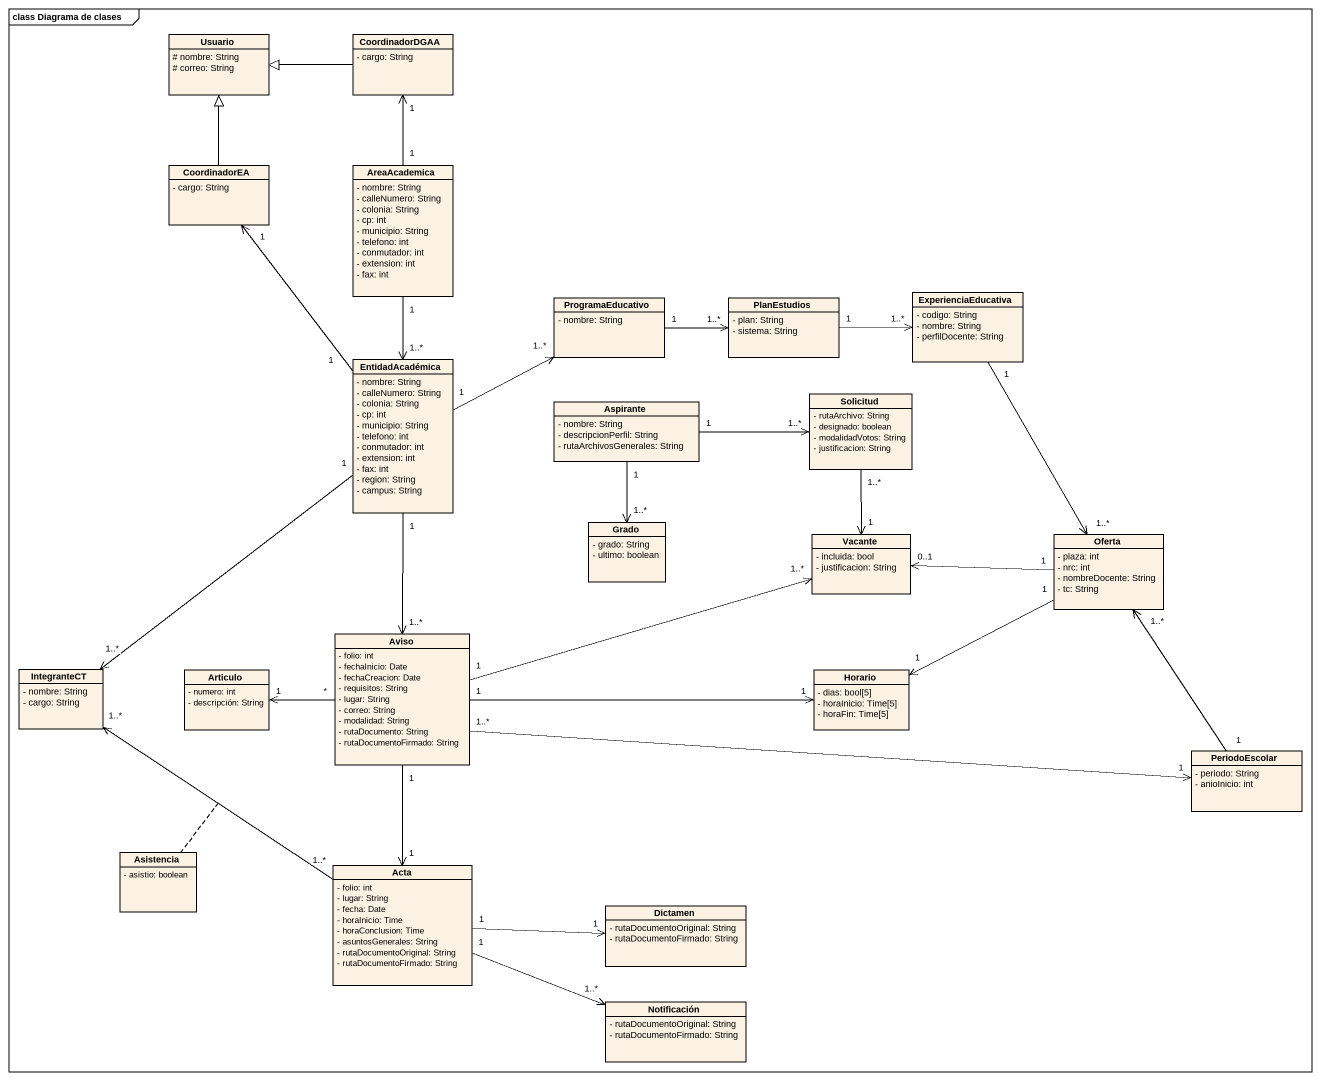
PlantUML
@startuml
mainframe class Diagrama de clases
hide circle
hide empty members
skinparam classAttributeIconSize 0
class Usuario {
  # nombre: String
  # correo: String
}
class CoordinadorDGAA {
  - cargo: String
}
class CoordinadorEA {
  - cargo: String
}
class AreaAcademica {
  - nombre: String
  - calleNumero: String
  - colonia: String
  - cp: int
  - municipio: String
  - telefono: int
  - conmutador: int
  - extension: int
  - fax: int
}
class ProgramaEducativo {
  - nombre: String
}
class PlanEstudios {
  - plan: String
  - sistema: String
}
class ExperienciaEducativa {
  - codigo: String
  - nombre: String
  - perfilDocente: String
}
class EntidadAcadémica {
  - nombre: String
  - calleNumero: String
  - colonia: String
  - cp: int
  - municipio: String
  - telefono: int
  - conmutador: int
  - extension: int
  - fax: int
  - region: String
  - campus: String
}
class Aspirante {
  - nombre: String
  - descripcionPerfil: String
  - rutaArchivosGenerales: String
}
class Solicitud {
  - rutaArchivo: String
  - designado: boolean
  - modalidadVotos: String
  - justificacion: String
}
class Grado {
  - grado: String
  - ultimo: boolean
}
class Vacante {
  - incluida: bool
  - justificacion: String
}
class Oferta {
  - plaza: int
  - nrc: int
  - nombreDocente: String
  - tc: String
}
class Aviso {
  - folio: int
  - fechaInicio: Date
  - fechaCreacion: Date
  - requisitos: String
  - lugar: String
  - correo: String
  - modalidad: String
  - rutaDocumento: String
  - rutaDocumentoFirmado: String
}
class IntegranteCT {
  - nombre: String
  - cargo: String
}
class Articulo {
  - numero: int
  - descripción: String
}
class Horario {
  - dias: bool[5]
  - horaInicio: Time[5]
  - horaFin: Time[5]
}
class PeriodoEscolar {
  - periodo: String
  - anioInicio: int
}
class Asistencia {
  - asistio: boolean
}
class Acta {
  - folio: int
  - lugar: String
  - fecha: Date
  - horaInicio: Time
  - horaConclusion: Time
  - asuntosGenerales: String
  - rutaDocumentoOriginal: String
  - rutaDocumentoFirmado: String
}
class Dictamen {
  - rutaDocumentoOriginal: String
  - rutaDocumentoFirmado: String
}
class Notificación {
  - rutaDocumentoOriginal: String
  - rutaDocumentoFirmado: String
}
CoordinadorDGAA -left-|> Usuario
CoordinadorDGAA "1" <-- "1" AreaAcademica
CoordinadorEA -up-|> Usuario
AreaAcademica "1" --> "1..*" EntidadAcadémica
ProgramaEducativo "1" -right-> "1..*" PlanEstudios
PlanEstudios "1" -right-> "1..*" ExperienciaEducativa
ExperienciaEducativa "1" --> "1..*" Oferta
EntidadAcadémica "1" -up-> "1" CoordinadorEA
EntidadAcadémica "1" -right-> "1..*" ProgramaEducativo
EntidadAcadémica "1" --> "1..*" Aviso
EntidadAcadémica "1" --> "1..*" IntegranteCT
Aspirante "1" -right-> "1..*" Solicitud
Aspirante "1" --> "1..*" Grado
Solicitud "1..*" --> "1" Vacante
Oferta "1" -left-> "0..1" Vacante
Oferta "1" -left-> "1" Horario
Aviso "1" -right-> "1..*" Vacante
Aviso "1" -right-> "1" Horario
Aviso "1..*" -right-> "1" PeriodoEscolar
Aviso "1" --> "1" Acta
Articulo "1" <-right- "*" Aviso
PeriodoEscolar "1" -up-> "1..*" Oferta
Acta "1..*" -up-> "1..*" IntegranteCT
(Acta, IntegranteCT) .. Asistencia
Acta "1" -right-> "1" Dictamen
Acta "1" -right-> "1..*" Notificación
@enduml
